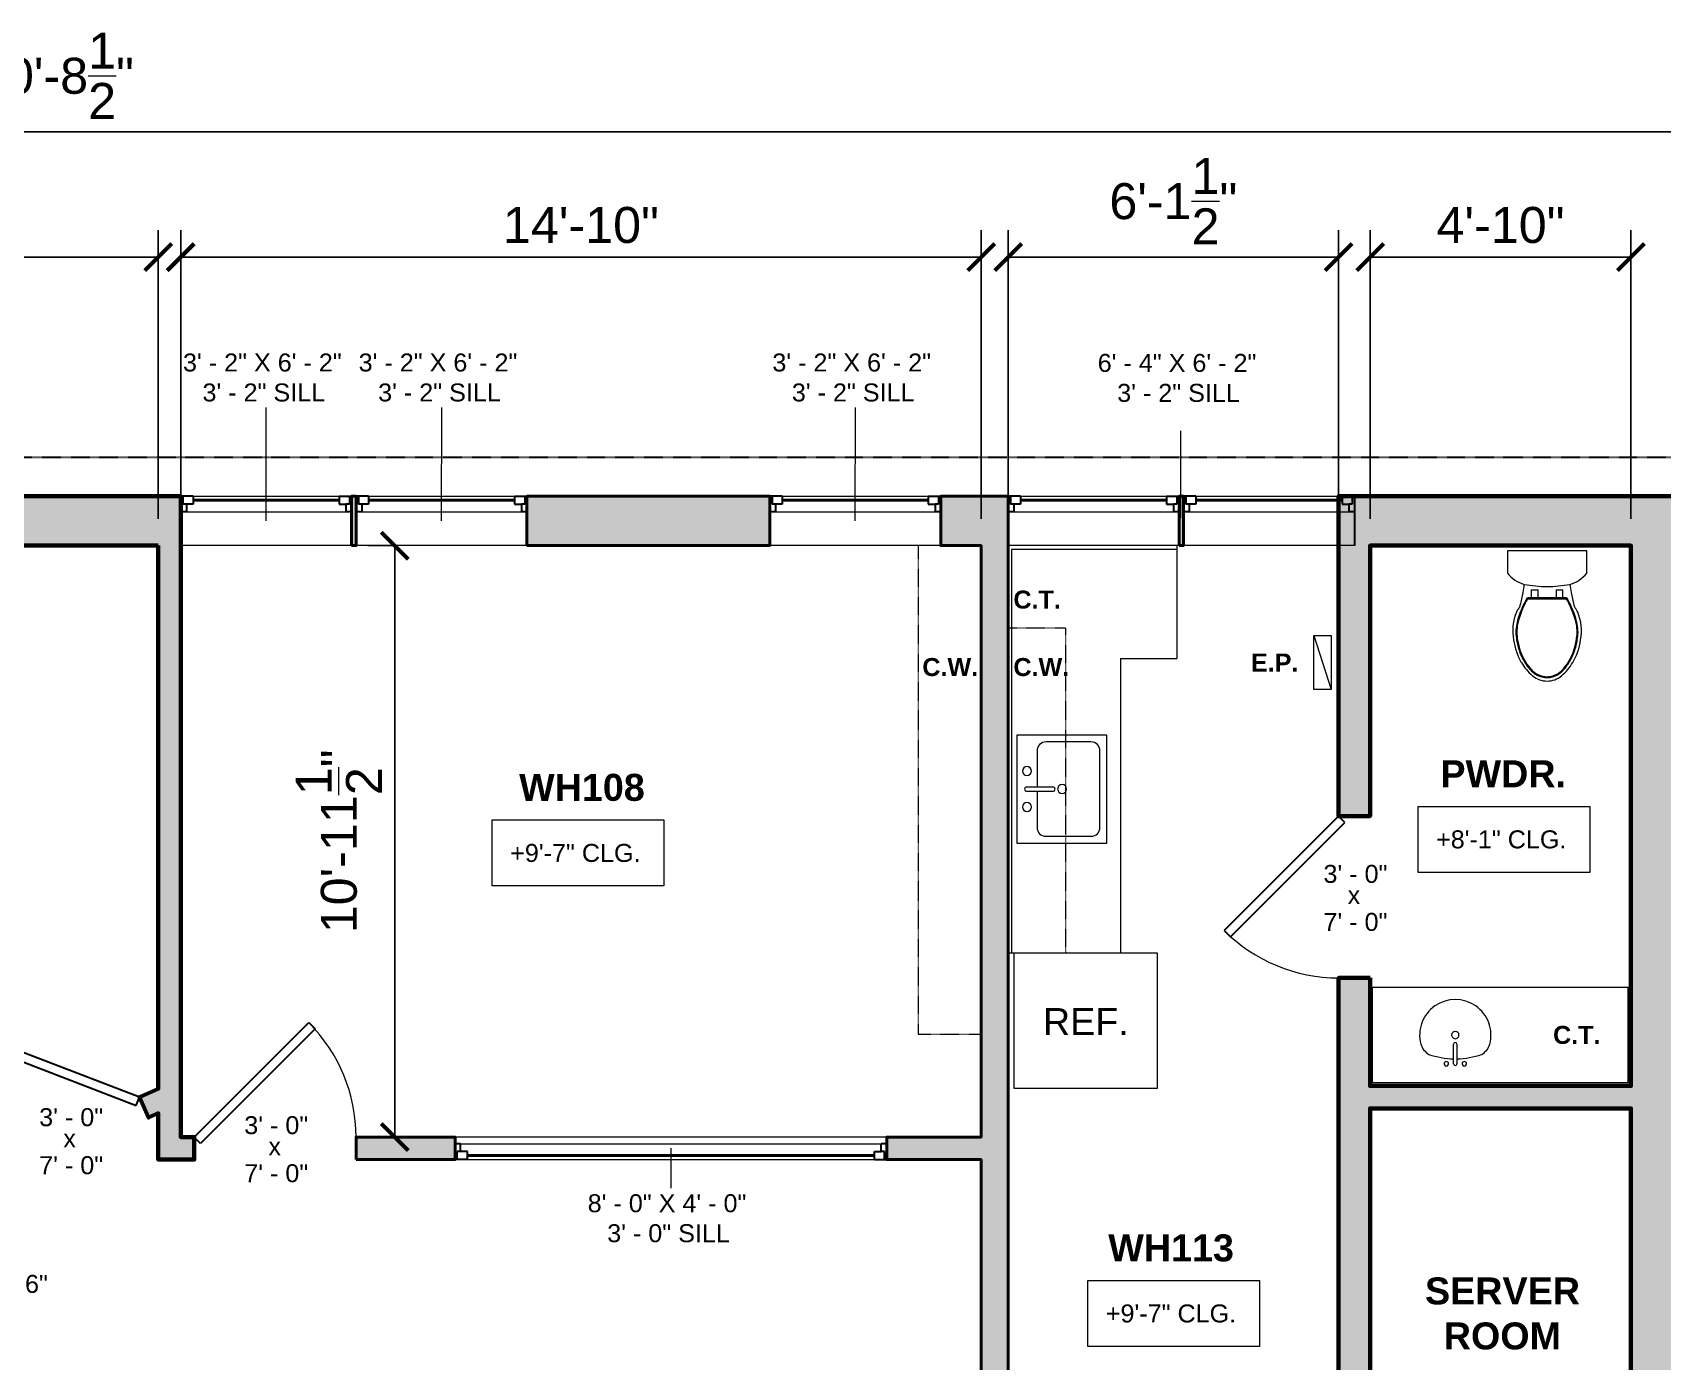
# Model space of a CAD drawing. Header units: inches. Extents: x -2078 to 106214, y -964 to 6385.
# Drawn here: x 76723.5 to 77085.9, y 4047.8 to 4343.2 of the extents above; entities that cross this region are included whole.
import ezdxf

# ---------------------------------------------------------------- set-up
doc = ezdxf.new("R2010")
doc.units = ezdxf.units.IN
doc.header["$MEASUREMENT"] = 0
doc.linetypes.add('HIDDEN2', pattern=[0.1875, 0.125, -0.0625])
for name, color, linetype, lineweight in [('A-ANNO', 2, 'Continuous', 5), ('A-ANNO-DIMS', 1, 'Continuous', 9), ('A-CASE', 4, 'Continuous', 9), ('A-DETAIL-3', 40, 'Continuous', 15), ('A-DOOR', 1, 'Continuous', 18), ('A-EQPT', 150, 'Continuous', 9), ('A-FIXT', 150, 'Continuous', 9), ('A-GLAZ', 2, 'Continuous', 30), ('A-HIDDEN', 2, 'HIDDEN2', 18), ('A-WALL', 3, 'Continuous', 40), ('A-WINDOWS', 2, 'Continuous', 18)]:
    doc.layers.add(name, color=color, linetype=linetype, lineweight=lineweight)
doc.layers.add('A-HATCH', color=9, linetype='Continuous')
doc.styles.add('Arial', font='arial.ttf')
doc.styles.add('Arial_1', font='arial.ttf', dxfattribs={"height": 0.0625})
doc.styles.add('Arial_2', font='arial.ttf', dxfattribs={"height": 3})
doc.styles.add('Arial_B', font='arialbd.ttf', dxfattribs={"height": 4.5})
doc.styles.add('Arial_B_1', font='arialbd.ttf', dxfattribs={"height": 3})
doc.styles.add('Jay Cad', font='arial.ttf', dxfattribs={"height": 0.125})
doc.dimstyles.new('Jay Cad - DIMS', dxfattribs={"dimtxt": 0.125, "dimasz": 0.09375, "dimexe": 0.09375, "dimexo": 0.09375, "dimgap": 0.046875, "dimtad": 1, "dimdec": 1, "dimzin": 0, "dimdsep": 46, "dimlunit": 4, "dimtxsty": 'Jay Cad', "dimblk": 'ARCHTICK', "dimcen": 0.09, "dimclrd": 1, "dimclre": 1, "dimclrt": 256, "dimadec": 0, "dimazin": 0, "dimtfac": 1, "dimtdec": 1, "dimtofl": 0, "dimtmove": 1, "dimatfit": 3, "dimfxl": 1, "dimtolj": 1, "dimtzin": 0, "dimarcsym": 0})

# ---------------------------------------------------------------- blocks, each defined once
blk = doc.blocks.new('JC_DOOR_SINGLE PANEL - SINGLE DOOR-1450546-Weiler Hall - Main Floor Plan Existing')
at = {"layer": 'A-DOOR', "lineweight": 30}
for p, q in [((-7.46, 28.96), (-8.87, 27.54)), ((-8.87, 27.54), (16.59, 2.09)), ((18, 3.5), (-7.46, 28.96)), ((16.59, 2.09), (18, 3.5))]:
    blk.add_line(p, q, dxfattribs=at)
at = {"layer": 'A-DOOR', "lineweight": 9}
blk.add_arc((18, 3.5), 36, 135, 180, dxfattribs=at)
blk = doc.blocks.new('BEST_Toilet-Floor_Mount-KOHLER-Cimarron-K-5310 - Not A Type-See Type Catalog-832360-Weiler Hall - Main Floor Plan Existing')
at = {"layer": 'A-FIXT'}
for p, q in [((8.81, -1), (-8.81, -1)), ((-8.81, -1), (-8.81, -5.97)), ((8.81, -5.97), (8.81, -1)), ((-3.52, -9.7), (-1.99, -9.7)), ((-3.52, -9.7), (-3.52, -11.48)), ((-1.99, -11.48), (-1.99, -9.7)), ((1.99, -9.7), (3.52, -9.7)), ((1.99, -9.7), (1.99, -11.48)), ((3.52, -11.48), (3.52, -9.7)), ((4.25, -11.48), (-4.3, -11.48)), ((4.25, -11.78), (-4.3, -11.78))]:
    blk.add_line(p, q, dxfattribs=at)
for centre, radius, start, end in [((-3.19, -1.64), 7.1, 217.5906, 254.5518), ((3.19, -1.64), 7.1, 285.4482, 322.4094), ((-51.02, -1.6), 46.51, 345.6648, 349.205), ((-23.44, -6.86), 18.43, 349.205, 354.9347), ((0.79, 24.01), 33.02, 259.7563, 268.6223), ((-0.79, 24.01), 33.02, 271.3777, 280.2437), ((23.44, -6.86), 18.43, 185.0653, 190.795), ((51.02, -1.6), 46.51, 190.795, 194.3352), ((-3.34, -16.09), 3.75, 141.6816, 157.4214), ((-7.65, -12.68), 1.75, 321.6816, 345.6648), ((-4.3, -11.77), 0.299, 90, 175.6962), ((4.25, -11.77), 0.299, 4.3025, 90), ((7.65, -12.68), 1.75, 194.3352, 218.3184), ((3.34, -16.09), 3.75, 22.5786, 38.3184), ((3.26, -18.83), 10.9, 157.4214, 190.5786), ((-3.26, -18.83), 10.9, 349.4214, 22.5786), ((6.84, -18.72), 14.45, 188.417, 209.583), ((-6.84, -18.72), 14.45, 330.417, 351.583), ((3.58, -20.57), 10.69, 209.583, 230.417), ((0.06, -24.83), 5.17, 230.417, 269.359), ((-0.06, -24.83), 5.17, 270.641, 309.583), ((-3.58, -20.57), 10.69, 309.583, 330.417)]:
    blk.add_arc(centre, radius, start, end, dxfattribs=at)
for centre, major_axis, ratio, start_param, end_param in [((14.76, -22.69), (-6.72, 21.01), 0.99726, 0.748253, 0.914402), ((-4.29, -11.92), (-0.144, 0), 0.998055, 4.719691, 5.772222), ((4.25, -11.92), (0.144, 0), 0.99807, 0.508647, 1.561187), ((-14.8, -22.7), (5.52, 21.36), 0.996876, 5.312572, 5.478562), ((2.53, -19.12), (-5.56, 7.41), 0.998758, 0.685563, 1.075947), ((10.53, -21.15), (-5.73, 16.58), 0.997479, 0.891055, 0.994325), ((-10.58, -21.15), (5.42, 16.69), 0.997344, 5.270344, 5.373801), ((-2.58, -19.12), (5.48, 7.47), 0.998725, 5.196526, 5.58692), ((10.16, -17.99), (-7.42, 15.32), 0.996871, 1.268614, 1.423842), ((-10.22, -17.99), (7.53, 15.27), 0.997058, 4.86643, 5.021783), ((5.05, -19.56), (-6.32, 9.77), 0.999003, 1.302763, 1.707421), ((-5.1, -19.56), (6.48, 9.66), 0.999368, 4.593631, 4.996279), ((5.41, -19.26), (-8.84, 8.28), 0.998783, 1.463765, 1.511024), ((-5.46, -19.26), (8.86, 8.26), 0.998854, 4.77451, 4.823535)]:
    blk.add_ellipse(centre, major_axis=major_axis, ratio=ratio, start_param=start_param, end_param=end_param, dxfattribs=at)
for points in [[(-4.59, -11.75), (-4.9, -12.29), (-5.45, -13.39), (-5.92, -14.53), (-6.13, -15.11)], [(6.08, -15.1), (5.87, -14.53), (5.4, -13.39), (4.85, -12.29), (4.54, -11.75)], [(-6.66, -16.86), (-6.81, -17.46), (-6.98, -18.68), (-6.92, -19.92), (-6.82, -20.53)], [(-6.13, -15.11), (-6.23, -15.4), (-6.42, -15.97), (-6.59, -16.56), (-6.66, -16.86)], [(6.61, -16.86), (6.54, -16.56), (6.37, -15.97), (6.18, -15.39), (6.08, -15.1)], [(6.78, -20.53), (6.87, -19.92), (6.93, -18.68), (6.76, -17.46), (6.61, -16.86)], [(-6.82, -20.53), (-6.76, -20.97), (-6.59, -21.84), (-6.36, -22.7), (-6.22, -23.13)], [(6.17, -23.13), (6.31, -22.7), (6.54, -21.84), (6.71, -20.97), (6.78, -20.53)], [(-6.22, -23.13), (-5.98, -23.89), (-5.35, -25.36), (-4.43, -26.68), (-3.91, -27.28)], [(3.87, -27.26), (4.39, -26.66), (5.3, -25.35), (5.93, -23.89), (6.17, -23.13)], [(-3.91, -27.28), (-3.84, -27.35), (-3.72, -27.5), (-3.59, -27.64), (-3.52, -27.71)]]:
    blk.add_open_spline(points, degree=3, dxfattribs=at)
for points, knots in [([(-3.51, -27.71), (-3.33, -27.9), (-2.95, -28.25), (-2.07, -28.82), (-0.94, -29.2), (0.37, -29.25), (1.33, -29.05), (2.06, -28.75), (2.57, -28.47), (3.05, -28.12), (3.33, -27.86), (3.47, -27.71)], [0, 0, 0, 0, 0.1, 0.2, 0.4, 0.55, 0.7, 0.775, 0.85, 0.925, 1, 1, 1, 1]), ([(-3.37, -27.58), (-3.2, -27.76), (-2.83, -28.09), (-2.19, -28.5), (-1.5, -28.79), (-0.53, -29.04), (0.73, -29.04), (1.93, -28.63), (2.78, -28.09), (3.15, -27.76), (3.32, -27.58)], [0, 0, 0, 0, 0.1, 0.2, 0.3, 0.4, 0.6, 0.8, 0.9, 1, 1, 1, 1]), ([(3.47, -27.71), (3.53, -27.64), (3.67, -27.49), (3.8, -27.34), (3.87, -27.26)], [-1.50814179, -1.50814179, -1.50814179, -1.50814179, -1.48416303, -1.45965057, -1.45965057, -1.45965057, -1.45965057])]:
    blk.add_open_spline(points, degree=3, knots=knots, dxfattribs=at)
blk = doc.blocks.new('Sink Vanity-Round - 19_ x 19_-1451492-Weiler Hall - Main Floor Plan Existing')
at = {"layer": 'A-FIXT'}
for p, q in [((3.43, 9.73), (3.43, 5.36)), ((4.18, 9.73), (4.18, 5.36))]:
    blk.add_line(p, q, dxfattribs=at)
for centre, radius, start, end in [((0.05, 4.11), 4.12, 120.7927, 162.1904), ((3.81, -9.17), 17.81, 91.2067, 109.2086), ((1.81, 9.73), 0.5, 360, 180), ((1.81, 9.73), 0.5, 180, 360), ((3.81, 9.73), 0.375, 360, 180), ((3.81, -9.17), 17.81, 70.7914, 88.7933), ((5.81, 9.73), 0.5, 360, 180), ((5.81, 9.73), 0.5, 180, 360), ((7.56, 4.11), 4.12, 17.8096, 59.2073), ((3.81, 3.35), 7.93, 165.3071, 14.6929), ((3.81, 3.35), 0.813, 360, 180), ((3.81, 5.36), 0.375, 180, 360), ((3.81, 3.35), 0.813, 180, 360)]:
    blk.add_arc(centre, radius, start, end, dxfattribs=at)
blk = doc.blocks.new('JC_FIXED WINDOW - MUNTIN - FIXED WINDOW-1451937-Weiler Hall - Main Floor Plan Existing')
at = {"layer": 'A-GLAZ'}
for p, q in [((-19, -5.5), (-19, 5.5)), ((19, -5.5), (19, 5.5)), ((-19, -2), (-17.75, -2)), ((-17.75, -3.75), (-17.75, -2)), ((17.75, -2), (19, -2)), ((17.75, -3.75), (17.75, -2)), ((-16.25, -5.5), (-19, -5.5)), ((-18.5, -5.5), (-18.5, -3.75)), ((-18.5, -3.75), (-17.75, -3.75)), ((-16.25, -3.75), (-17.75, -3.75)), ((-16.25, -5.5), (-16.25, -3.75)), ((16.25, -3.75), (18.5, -3.75)), ((16.25, -5.5), (16.25, -3.75)), ((16.25, -5.5), (19, -5.5)), ((18.5, -5.5), (18.5, -3.75))]:
    blk.add_line(p, q, dxfattribs=at)
at = {"layer": 'A-GLAZ', "lineweight": 9}
for p, q in [((17.75, -2), (-17.75, -2)), ((16.25, -5.5), (-16.25, -5.5))]:
    blk.add_line(p, q, dxfattribs=at)
at = {"layer": 'A-GLAZ', "lineweight": 40}
blk.add_line((-16.25, -4.625), (16.25, -4.625), dxfattribs=at)
at = {"layer": 'A-WINDOWS'}
for p, q in [((-19, 5.5), (19, 5.5)), ((19, -5.5), (-19, -5.5))]:
    blk.add_line(p, q, dxfattribs=at)
blk = doc.blocks.new('JC_KITCHEN SINK - SINK-1453488-Weiler Hall - Main Floor Plan Existing')
at = {"layer": 'A-FIXT'}
for p, q in [((12.62, 10.09), (-11.38, 10.09)), ((-11.38, 10.09), (-11.38, -9.91)), ((0.12, 7.84), (0.12, 2.09)), ((1.12, 7.84), (1.12, 2.09)), ((12.62, -9.91), (12.62, 10.09)), ((0.12, 5.59), (-7.88, 5.59)), ((9.12, 5.59), (1.12, 5.59)), ((-9.88, 3.59), (-9.88, -6.41)), ((11.12, -6.41), (11.12, 3.59)), ((-11.38, -9.91), (12.62, -9.91)), ((-7.88, -8.41), (9.12, -8.41))]:
    blk.add_line(p, q, dxfattribs=at)
for centre, radius, start, end in [((-3.38, 7.84), 1, 360, 180), ((-3.38, 7.84), 1, 180, 0), ((0.62, 7.84), 0.5, 360, 180), ((4.62, 7.84), 1, 360, 180), ((4.62, 7.84), 1, 180, 360), ((-7.88, 3.59), 2, 90, 180), ((9.12, 3.59), 2, 360, 90), ((0.62, 0), 1, 360, 180), ((0.62, 0), 1, 180, 0), ((0.62, 2.09), 0.5, 180, 0), ((-7.88, -6.41), 2, 180, 270), ((9.12, -6.41), 2, 270, 0)]:
    blk.add_arc(centre, radius, start, end, dxfattribs=at)
blk = doc.blocks.new('JC_DOOR_SINGLE PANEL - SINGLE DOOR-1454725-Weiler Hall - Main Floor Plan Existing')
at = {"layer": 'A-DOOR', "lineweight": 30}
for p, q in [((-8.87, -26.54), (16.59, -1.09)), ((18, -2.5), (-7.46, -27.96)), ((16.59, -1.09), (18, -2.5)), ((-7.46, -27.96), (-8.87, -26.54))]:
    blk.add_line(p, q, dxfattribs=at)
at = {"layer": 'A-DOOR', "lineweight": 9}
blk.add_arc((18, -2.5), 36, 180, 225, dxfattribs=at)
blk = doc.blocks.new('JC_FIXED WINDOW - MUNTIN - FIXED WINDOW-1454824-Weiler Hall - Main Floor Plan Existing')
at = {"layer": 'A-GLAZ'}
for p, q in [((-48, 2.5), (-48, -2.5)), ((-45.25, 2.5), (-48, 2.5)), ((-47.5, 2.5), (-47.5, 0.75)), ((-47.5, 0.75), (-46.75, 0.75)), ((-45.25, 0.75), (-46.75, 0.75)), ((-46.75, 0.75), (-46.75, -1)), ((-45.25, 2.5), (-45.25, 0.75)), ((45.25, 2.5), (48, 2.5)), ((45.25, 2.5), (45.25, 0.75)), ((45.25, 0.75), (47.5, 0.75)), ((46.75, 0.75), (46.75, -1)), ((47.5, 2.5), (47.5, 0.75)), ((48, 2.5), (48, -2.5)), ((-48, -1), (-46.75, -1)), ((46.75, -1), (48, -1))]:
    blk.add_line(p, q, dxfattribs=at)
at = {"layer": 'A-GLAZ', "lineweight": 9}
for p, q in [((45.25, 2.5), (-45.25, 2.5)), ((46.75, -1), (-46.75, -1))]:
    blk.add_line(p, q, dxfattribs=at)
at = {"layer": 'A-GLAZ', "lineweight": 40}
blk.add_line((-45.25, 1.625), (45.25, 1.625), dxfattribs=at)
at = {"layer": 'A-WINDOWS'}
for p, q in [((48, 2.5), (-48, 2.5)), ((-48, -2.5), (48, -2.5))]:
    blk.add_line(p, q, dxfattribs=at)
blk = doc.blocks.new('JC_DOOR_SINGLE PANEL - SINGLE DOOR-1456345-Weiler Hall - Main Floor Plan Existing')
at = {"layer": 'A-DOOR', "lineweight": 30}
for p, q in [((-7.46, 27.96), (-8.87, 26.54)), ((-8.87, 26.54), (16.59, 1.09)), ((18, 2.5), (-7.46, 27.96)), ((16.59, 1.09), (18, 2.5))]:
    blk.add_line(p, q, dxfattribs=at)
at = {"layer": 'A-DOOR', "lineweight": 9}
blk.add_arc((18, 2.5), 36, 135, 180, dxfattribs=at)
blk = doc.blocks.new('JC_REF - REF-1487122-Weiler Hall - Main Floor Plan Existing')
at = {"layer": 'A-EQPT'}
for p, q in [((16, 14.42), (-16, 14.42)), ((-16, 14.42), (-16, -15.58)), ((16, -15.58), (16, 14.42)), ((-16, -15.58), (16, -15.58))]:
    blk.add_line(p, q, dxfattribs=at)
blk = doc.blocks.new('JC- existing door Tag_quad - JC- existing door Tag_quad-839775-Weiler Hall - Main Floor Plan Existing')
at = {"layer": 'A-ANNO', "insert": (-0.0234, 0.0378), "char_height": 0.0625, "width": 0.0505, "attachment_point": 1, "style": 'Arial_1', "bg_fill": 3, "box_fill_scale": 1.25, "bg_fill_color": 256, "bg_fill_true_color": 13158600, "bg_fill_transparency": 0}
blk.add_mtext('x', dxfattribs=at)
blk = doc.blocks.new('_ArchTick')
at = {"color": 0, "linetype": 'ByBlock', "const_width": 0.15}
blk.add_lwpolyline([(-0.5, -0.5), (0.5, 0.5)], dxfattribs=at)
blk = doc.blocks.new('*D2801')
at = {"layer": 'A-ANNO-DIMS', "color": 1, "lineweight": -2, "transparency": 16777216}
for p, q in [((77020.93, 4235.15), (77020.93, 4299.32)), ((77078.93, 4235.15), (77078.93, 4299.32)), ((77020.93, 4293.32), (77078.93, 4293.32))]:
    blk.add_line(p, q, dxfattribs=at)
at = {"layer": 'Defpoints', "color": 0, "transparency": 16777216}
for p in [(77078.93, 4293.32), (77020.93, 4229.15), (77078.93, 4229.15)]:
    blk.add_point(p, dxfattribs=at)
at = {"layer": 'A-ANNO-DIMS', "color": 1, "lineweight": -2, "transparency": 16777216, "xscale": 6, "yscale": 6, "zscale": 6, "rotation": 180}
blk.add_blockref('_ArchTick', (77020.93, 4293.32), dxfattribs=at)
at = {"layer": 'A-ANNO-DIMS', "color": 1, "lineweight": -2, "transparency": 16777216, "xscale": 6, "yscale": 6, "zscale": 6}
blk.add_blockref('_ArchTick', (77078.93, 4293.32), dxfattribs=at)
at = {"layer": 'A-ANNO-DIMS', "color": 2, "transparency": 16777216, "insert": (77049.93, 4300.41), "char_height": 8, "width": 0.6498, "attachment_point": 5, "style": 'Jay Cad'}
blk.add_mtext('\\A1;4\'-10"', dxfattribs=at)
blk = doc.blocks.new('*D2802')
at = {"layer": 'A-ANNO-DIMS', "color": 1, "lineweight": -2, "transparency": 16777216}
for p, q in [((76940.43, 4235.15), (76940.43, 4299.32)), ((77013.93, 4235.15), (77013.93, 4299.32)), ((76940.43, 4293.32), (77013.93, 4293.32))]:
    blk.add_line(p, q, dxfattribs=at)
at = {"layer": 'Defpoints', "color": 0, "transparency": 16777216}
for p in [(77013.93, 4293.32), (76940.43, 4229.15), (77013.93, 4229.15)]:
    blk.add_point(p, dxfattribs=at)
at = {"layer": 'A-ANNO-DIMS', "color": 1, "lineweight": -2, "transparency": 16777216, "xscale": 6, "yscale": 6, "zscale": 6, "rotation": 180}
blk.add_blockref('_ArchTick', (76940.43, 4293.32), dxfattribs=at)
at = {"layer": 'A-ANNO-DIMS', "color": 1, "lineweight": -2, "transparency": 16777216, "xscale": 6, "yscale": 6, "zscale": 6}
blk.add_blockref('_ArchTick', (77013.93, 4293.32), dxfattribs=at)
at = {"layer": 'A-ANNO-DIMS', "color": 2, "transparency": 16777216, "insert": (76977.18, 4305.76), "char_height": 8, "width": 0.8829, "attachment_point": 5, "style": 'Jay Cad'}
blk.add_mtext('\\A1;6\'-1{\\H1x;\\S1/2;}"', dxfattribs=at)
blk = doc.blocks.new('*D2803')
at = {"layer": 'A-ANNO-DIMS', "color": 1, "lineweight": -2, "transparency": 16777216}
for p, q in [((76756.43, 4235.15), (76756.43, 4299.32)), ((76934.43, 4235.15), (76934.43, 4299.32)), ((76756.43, 4293.32), (76934.43, 4293.32))]:
    blk.add_line(p, q, dxfattribs=at)
at = {"layer": 'Defpoints', "color": 0, "transparency": 16777216}
for p in [(76934.43, 4293.32), (76756.43, 4229.15), (76934.43, 4229.15)]:
    blk.add_point(p, dxfattribs=at)
at = {"layer": 'A-ANNO-DIMS', "color": 1, "lineweight": -2, "transparency": 16777216, "xscale": 6, "yscale": 6, "zscale": 6, "rotation": 180}
blk.add_blockref('_ArchTick', (76756.43, 4293.32), dxfattribs=at)
at = {"layer": 'A-ANNO-DIMS', "color": 1, "lineweight": -2, "transparency": 16777216, "xscale": 6, "yscale": 6, "zscale": 6}
blk.add_blockref('_ArchTick', (76934.43, 4293.32), dxfattribs=at)
at = {"layer": 'A-ANNO-DIMS', "color": 2, "transparency": 16777216, "insert": (76845.43, 4300.41), "char_height": 8, "width": 0.7652, "attachment_point": 5, "style": 'Jay Cad'}
blk.add_mtext('\\A1;14\'-10"', dxfattribs=at)
blk = doc.blocks.new('*D2832')
at = {"layer": 'A-ANNO-DIMS', "color": 1, "lineweight": -2, "transparency": 16777216}
for p, q in [((76364.43, 4246.15), (76364.43, 4327.2)), ((77092.93, 4246.15), (77092.93, 4327.2)), ((76364.43, 4321.2), (77092.93, 4321.2))]:
    blk.add_line(p, q, dxfattribs=at)
at = {"layer": 'Defpoints', "color": 0, "transparency": 16777216}
for p in [(77092.93, 4321.2), (76364.43, 4240.15), (77092.93, 4240.15)]:
    blk.add_point(p, dxfattribs=at)
at = {"layer": 'A-ANNO-DIMS', "color": 1, "lineweight": -2, "transparency": 16777216, "xscale": 6, "yscale": 6, "zscale": 6, "rotation": 180}
blk.add_blockref('_ArchTick', (76364.43, 4321.2), dxfattribs=at)
at = {"layer": 'A-ANNO-DIMS', "color": 1, "lineweight": -2, "transparency": 16777216, "xscale": 6, "yscale": 6, "zscale": 6}
blk.add_blockref('_ArchTick', (77092.93, 4321.2), dxfattribs=at)
at = {"layer": 'A-ANNO-DIMS', "color": 2, "transparency": 16777216, "insert": (76728.68, 4333.64), "char_height": 8, "width": 0.9983, "attachment_point": 5, "style": 'Jay Cad'}
blk.add_mtext('\\A1;60\'-8{\\H1x;\\S1/2;}"', dxfattribs=at)
blk = doc.blocks.new('*D2835')
at = {"layer": 'A-ANNO-DIMS', "color": 1, "lineweight": -2, "transparency": 16777216}
for p, q in [((76539.93, 4235.15), (76539.93, 4299.32)), ((76751.43, 4235.15), (76751.43, 4299.32)), ((76539.93, 4293.32), (76751.43, 4293.32))]:
    blk.add_line(p, q, dxfattribs=at)
at = {"layer": 'Defpoints', "color": 0, "transparency": 16777216}
for p in [(76751.43, 4293.32), (76539.93, 4229.15), (76751.43, 4229.15)]:
    blk.add_point(p, dxfattribs=at)
at = {"layer": 'A-ANNO-DIMS', "color": 1, "lineweight": -2, "transparency": 16777216, "xscale": 6, "yscale": 6, "zscale": 6, "rotation": 180}
blk.add_blockref('_ArchTick', (76539.93, 4293.32), dxfattribs=at)
at = {"layer": 'A-ANNO-DIMS', "color": 1, "lineweight": -2, "transparency": 16777216, "xscale": 6, "yscale": 6, "zscale": 6}
blk.add_blockref('_ArchTick', (76751.43, 4293.32), dxfattribs=at)
at = {"layer": 'A-ANNO-DIMS', "color": 2, "transparency": 16777216, "insert": (76645.68, 4305.69), "char_height": 8, "width": 0.9983, "attachment_point": 5, "style": 'Jay Cad'}
blk.add_mtext('\\A1;17\'-7{\\H1x;\\S1/2;}"', dxfattribs=at)
blk = doc.blocks.new('*D2808')
at = {"layer": 'A-ANNO-DIMS', "color": 1, "lineweight": -2, "transparency": 16777216}
for p, q in [((76803.68, 4229.15), (76798.03, 4229.15)), ((76804.03, 4229.15), (76804.03, 4097.65)), ((76803.68, 4097.65), (76798.03, 4097.65))]:
    blk.add_line(p, q, dxfattribs=at)
at = {"layer": 'Defpoints', "color": 0, "transparency": 16777216}
for p in [(76809.68, 4229.15), (76804.03, 4097.65), (76809.68, 4097.65)]:
    blk.add_point(p, dxfattribs=at)
at = {"layer": 'A-ANNO-DIMS', "color": 1, "lineweight": -2, "transparency": 16777216, "xscale": 6, "yscale": 6, "zscale": 6}
for p, rotation in [((76804.03, 4229.15), 90), ((76804.03, 4097.65), 270)]:
    blk.add_blockref('_ArchTick', p, dxfattribs=dict(at, rotation=rotation))
at = {"layer": 'A-ANNO-DIMS', "color": 2, "transparency": 16777216, "insert": (76791.59, 4163.4), "char_height": 8, "width": 1.1137, "attachment_point": 5, "rotation": 90, "style": 'Jay Cad'}
blk.add_mtext('\\A1;10\'-11{\\H1x;\\S1/2;}"', dxfattribs=at)

msp = doc.modelspace()

# ---------------------------------------------------------------- linework, layer by layer
at = {"layer": 'A-ANNO'}
for p, q in [((76775.43, 4234.652), (76775.43, 4259.887)), ((76814.43, 4234.652), (76814.494, 4259.887)), ((76906.43, 4234.652), (76906.494, 4259.887)), ((76978.845, 4235.294), (76978.845, 4254.678)), ((76865.43, 4095.152), (76865.43, 4086.264))]:
    msp.add_line(p, q, dxfattribs=at)
at = {"layer": 'A-CASE', "linetype": 'HIDDEN2'}
for p, q in [((76920.43, 4229.034), (76920.43, 4120.534)), ((76953.18, 4210.784), (76940.43, 4210.784)), ((76953.18, 4210.784), (76953.18, 4138.534)), ((76920.43, 4120.534), (76934.43, 4120.534))]:
    msp.add_line(p, q, dxfattribs=at)
at = {"layer": 'A-CASE'}
for p, q in [((76941.18, 4228.284), (76941.18, 4138.534)), ((76977.93, 4228.284), (76941.18, 4228.284)), ((76977.93, 4229.034), (76977.93, 4204.034)), ((76965.43, 4204.034), (76965.43, 4138.534)), ((76965.43, 4204.034), (76977.93, 4204.034)), ((76965.43, 4138.534), (76940.43, 4138.534)), ((77020.627, 4130.998), (77079.034, 4130.998)), ((77021.377, 4130.998), (77021.377, 4109.748)), ((77078.284, 4109.748), (77078.284, 4130.998)), ((77021.377, 4109.748), (77078.284, 4109.748))]:
    msp.add_line(p, q, dxfattribs=at)
at = {"layer": 'A-DETAIL-3', "lineweight": 9}
for p, q in [((77008.43, 4209.152), (77012.285, 4209.152)), ((77008.43, 4197.152), (77008.43, 4209.152)), ((77008.43, 4209.152), (77012.285, 4197.152)), ((77012.285, 4209.152), (77012.285, 4197.152)), ((77012.285, 4197.152), (77008.43, 4197.152))]:
    msp.add_line(p, q, dxfattribs=at)
at = {"layer": 'A-HIDDEN', "lineweight": 30}
msp.add_line((77092.93, 4248.737), (76364.43, 4248.737), dxfattribs=at)
at = {"layer": 'A-WALL'}
for points in [[(76794.43, 4229.152), (76794.43, 4240.152), (76795.43, 4240.152), (76795.43, 4229.152)], [(76833.43, 4229.152), (76833.43, 4240.152), (76887.43, 4240.152), (76887.43, 4229.152)], [(76940.43, 4010.034), (76940.43, 4240.152), (76925.43, 4240.152), (76925.43, 4229.152), (76934.43, 4229.152), (76934.43, 4097.652), (76913.43, 4097.652), (76913.43, 4092.652), (76934.43, 4092.652), (76934.43, 4010.034)], [(76978.43, 4229.152), (76978.43, 4240.152), (76979.43, 4240.152), (76979.43, 4229.152)], [(76795.43, 4092.652), (76795.43, 4097.652), (76817.43, 4097.652), (76817.43, 4092.652)]]:
    msp.add_lwpolyline(points, close=True, dxfattribs=at)
at = {"layer": 'A-WALL', "lineweight": 60}
msp.add_lwpolyline([(77020.93, 4133.034), (77013.93, 4133.034), (77013.93, 4024.034), (77020.93, 4024.034), (77020.93, 4103.998), (77078.93, 4103.998), (77078.93, 3962.152), (77047.43, 3962.152), (77047.43, 3986.034), (77020.93, 3986.034), (77020.93, 3988.034), (77013.93, 3988.034), (77013.93, 3981.034), (77042.43, 3981.034), (77042.43, 3962.152), (77041.43, 3962.152), (77041.43, 3950.152), (77102.93, 3950.152)], dxfattribs=at)

# ---------------------------------------------------------------- block references
at = {"layer": 'A-EQPT'}
msp.add_blockref('JC_REF - REF-1487122-Weiler Hall - Main Floor Plan Existing', (76957.68, 4124.119), dxfattribs=at)
at = {"layer": 'A-FIXT'}
msp.add_blockref('BEST_Toilet-Floor_Mount-KOHLER-Cimarron-K-5310 - Not A Type-See Type Catalog-832360-Weiler Hall - Main Floor Plan Existing', (77060.284, 4229.034), dxfattribs=at)
for name, p, rotation in [('JC_KITCHEN SINK - SINK-1453488-Weiler Hall - Main Floor Plan Existing', (76952.445, 4174.402), 89.9999999999999), ('Sink Vanity-Round - 19_ x 19_-1451492-Weiler Hall - Main Floor Plan Existing', (77043.687, 4123.67), 180)]:
    msp.add_blockref(name, p, dxfattribs=dict(at, rotation=rotation))
at = {"layer": 'A-WINDOWS', "rotation": 180}
for name, p in [('JC_FIXED WINDOW - MUNTIN - FIXED WINDOW-1451937-Weiler Hall - Main Floor Plan Existing', (76775.43, 4234.652)), ('JC_FIXED WINDOW - MUNTIN - FIXED WINDOW-1451937-Weiler Hall - Main Floor Plan Existing', (76814.43, 4234.652)), ('JC_FIXED WINDOW - MUNTIN - FIXED WINDOW-1451937-Weiler Hall - Main Floor Plan Existing', (76906.43, 4234.652)), ('JC_FIXED WINDOW - MUNTIN - FIXED WINDOW-1451937-Weiler Hall - Main Floor Plan Existing', (76959.43, 4234.652)), ('JC_FIXED WINDOW - MUNTIN - FIXED WINDOW-1451937-Weiler Hall - Main Floor Plan Existing', (76998.43, 4234.652)), ('JC_FIXED WINDOW - MUNTIN - FIXED WINDOW-1454824-Weiler Hall - Main Floor Plan Existing', (76865.43, 4095.152))]:
    msp.add_blockref(name, p, dxfattribs=at)

# ---------------------------------------------------------------- texts
at = {"layer": 'A-ANNO', "attachment_point": 1}
for s, insert, char_height, width, style in [('3\' - 2" X 6\' - 2"', (76756.936, 4271.883), 4, 44.642, 'Arial_2'), ('3\' - 2" X 6\' - 2"', (76795.999, 4271.883), 4, 44.642, 'Arial_2'), ('3\' - 2" X 6\' - 2"', (76887.999, 4271.883), 4, 44.642, 'Arial_2'), ('6\' - 4" X 6\' - 2"', (76960.351, 4271.794), 4, 44.642, 'Arial_2'), ('3\' - 2" SILL', (76761.269, 4265.216), 4, 34.138, 'Arial_2'), ('3\' - 2" SILL', (76800.333, 4265.216), 4, 34.138, 'Arial_2'), ('3\' - 2" SILL', (76892.333, 4265.216), 4, 34.138, 'Arial_2'), ('3\' - 2" SILL', (76964.684, 4265.127), 4, 34.138, 'Arial_2'), ('C.T.', (76941.604, 4219.161), 4, 13.332, 'Arial_B_1'), ('E.P.', (76994.432, 4205.161), 4, 13.332, 'Arial_B_1'), ('C.W.', (76921.354, 4204.161), 4, 15.756, 'Arial_B_1'), ('C.W.', (76941.604, 4204.161), 4, 15.756, 'Arial_B_1'), ('PWDR.', (77036.559, 4181.425), 6, 34.138, 'Arial_B'), ('WH108', (76831.68, 4178.408), 6, 46.056, 'Arial_B'), ('REF.', (76948.17, 4126.325), 6, 23.432, 'Arial'), ('C.T.', (77061.616, 4122.358), 4, 13.332, 'Arial_B_1'), ('8\' - 0" X 4\' - 0"', (76846.936, 4084.931), 4, 44.642, 'Arial_2'), ('3\' - 0" SILL', (76851.269, 4078.264), 4, 34.138, 'Arial_2'), ('WH113', (76962.698, 4076.005), 6, 71.508, 'Arial_B'), ('2\' - 9" X 4\' - 6"', (76691.601, 4066.993), 4, 44.642, 'Arial_2'), ('SERVER ', (77033.14, 4066.427), 6, 44.036, 'Arial_B'), ('ROOM', (77037.307, 4056.427), 6, 32.32, 'Arial_B')]:
    msp.add_mtext(s, dxfattribs=dict(at, insert=insert, char_height=char_height, width=width, style=style))
at = {"layer": 'A-ANNO', "char_height": 4, "attachment_point": 1, "style": 'Arial_2', "bg_fill": 3, "box_fill_scale": 1.25, "bg_fill_color": 256, "bg_fill_true_color": 13158600, "bg_fill_transparency": 0}
for s, insert, width in [('+8\'-1" CLG.', (77035.598, 4165.84), 36.36), ('+9\'-7" CLG.', (76829.701, 4162.823), 36.36), ('3\' - 0"', (77010.557, 4158.171), 17.978), ('7\' - 0"', (77010.557, 4147.49), 17.978), ('3\' - 0"', (76724.952, 4104.067), 17.978), ('3\' - 0"', (76770.557, 4102.289), 17.978), ('7\' - 0"', (76724.952, 4093.386), 17.978), ('7\' - 0"', (76770.557, 4091.608), 17.978), ('+9\'-7" CLG.', (76962.158, 4060.42), 36.36)]:
    msp.add_mtext(s, dxfattribs=dict(at, insert=insert, width=width))

# ---------------------------------------------------------------- dimensions: what is measured, and where the dimension line sits
at = {"layer": 'A-ANNO-DIMS'}
for base, p1, p2, picture, middle in [((77092.93, 4321.205), (76364.43, 4240.152), (77092.93, 4240.152), '*D2832', (76728.68, 4333.639)), ((76751.43, 4293.323), (76539.93, 4229.152), (76751.43, 4229.152), '*D2835', (76645.68, 4305.689)), ((77013.93, 4293.323), (76940.43, 4229.152), (77013.93, 4229.152), '*D2802', (76977.18, 4305.757)), ((76934.43, 4293.323), (76756.43, 4229.152), (76934.43, 4229.152), '*D2803', (76845.43, 4300.407)), ((77078.93, 4293.323), (77020.93, 4229.152), (77078.93, 4229.152), '*D2801', (77049.93, 4300.407))]:
    dim = msp.add_linear_dim(base=base, p1=p1, p2=p2, dimstyle='Jay Cad - DIMS', override={"dimclrt": 2}, dxfattribs=at)
    dim.commit()
    dim.dimension.update_dxf_attribs({"geometry": picture, "text_midpoint": middle})

# ---------------------------------------------------------------- next in the draw order: hatches: boundary and pattern name
at = {"layer": 'A-HATCH'}
h = msp.add_hatch(color=256, dxfattribs=at)
h.dxf.hatch_style = 1
h.paths.add_polyline_path([(76714.365, 4091.893), (76711.412, 4090.578), (76711.068, 4090.486), (76712.362, 4085.657), (76713.087, 4085.851), (76716.398, 4087.325)])
h.paths.add_polyline_path([(76565.93, 4232.152), (76527.93, 4232.152), (76527.93, 4229.152), (76565.93, 4229.152)], flags=17)
h.paths.add_polyline_path([(75880.43, 4105.652), (75874.43, 4105.652), (75874.43, 4057.652), (75659.861, 4057.652), (75659.861, 4083.652), (75649.43, 4083.652), (75649.43, 4225.652), (76364.43, 4225.652), (76364.43, 3958.152), (76230.43, 3958.152), (76230.43, 3950.152), (76648.43, 3950.152), (76648.43, 3962.152), (76374.43, 3962.152), (76374.43, 4092.652), (76386.93, 4092.652), (76386.93, 4098.652), (76374.43, 4098.652), (76374.43, 4229.152), (76432.93, 4229.152), (76432.93, 4240.152), (76364.43, 4240.152), (76364.43, 4233.652), (75644.43, 4233.652), (75644.43, 4078.652), (75654.861, 4078.652), (75654.861, 4020.652), (75644.43, 4020.652), (75644.43, 3950.152), (75674.861, 3950.152), (75674.861, 3958.152), (75670.43, 3958.152), (75670.43, 4033.652), (75874.43, 4033.652), (75874.43, 3958.152), (75869.861, 3958.152), (75869.861, 3950.152), (76182.43, 3950.152), (76182.43, 3958.152), (75880.43, 3958.152)])
h.paths.add_polyline_path([(76486.93, 4240.152), (76470.93, 4240.152), (76470.93, 4229.152), (76486.93, 4229.152)], flags=17)
h.paths.add_polyline_path([(76527.93, 4240.152), (76524.93, 4240.152), (76524.93, 4229.152), (76527.93, 4229.152)], flags=17)
h.paths.add_polyline_path([(76539.93, 4229.152), (76533.93, 4229.152), (76533.93, 4098.652), (76531.93, 4098.652), (76531.93, 4092.652), (76539.93, 4092.652), (76539.93, 4102.79), (76569.942, 4087.633), (76573.101, 4086.869), (76574.276, 4091.729), (76571.68, 4092.357), (76539.93, 4108.392)], flags=17)
h.paths.add_polyline_path([(76617.969, 4240.152), (76565.93, 4240.152), (76565.93, 4229.152), (76617.969, 4229.152)], flags=17)
h.paths.add_polyline_path([(76495.93, 4098.652), (76482.93, 4098.652), (76482.93, 4092.652), (76495.93, 4092.652)], flags=17)
h.paths.add_polyline_path([(76969.43, 3962.152), (76940.43, 3962.152), (76940.43, 3974.034), (76934.43, 3974.034), (76934.43, 3962.152), (76684.43, 3962.152), (76684.43, 3950.152), (76969.43, 3950.152)])
h.paths.add_polyline_path([(76756.43, 4240.152), (76655.969, 4240.152), (76655.969, 4229.152), (76751.43, 4229.152), (76751.43, 4108.396), (76747.252, 4106.535), (76749.286, 4101.968), (76751.43, 4102.922), (76751.43, 4092.652), (76759.43, 4092.652), (76759.43, 4097.652), (76756.43, 4097.652)])
h.paths.add_polyline_path([(76887.43, 4240.152), (76833.43, 4240.152), (76833.43, 4229.152), (76887.43, 4229.152)])
h.paths.add_polyline_path([(76795.43, 4240.152), (76794.43, 4240.152), (76794.43, 4229.152), (76795.43, 4229.152)])
h.paths.add_polyline_path([(76940.43, 4240.152), (76925.43, 4240.152), (76925.43, 4229.152), (76934.43, 4229.152), (76934.43, 4097.652), (76913.43, 4097.652), (76913.43, 4092.652), (76934.43, 4092.652), (76934.43, 4010.034), (76940.43, 4010.034)])
h.paths.add_polyline_path([(76979.43, 4240.152), (76978.43, 4240.152), (76978.43, 4229.152), (76979.43, 4229.152)])
h.paths.add_polyline_path([(77092.93, 4240.152), (77013.93, 4240.152), (77013.93, 4169.034), (77020.93, 4169.034), (77020.93, 4229.152), (77078.93, 4229.152), (77078.93, 4108.998), (77020.93, 4108.998), (77020.93, 4133.034), (77013.93, 4133.034), (77013.93, 4024.034), (77020.93, 4024.034), (77020.93, 4103.998), (77078.93, 4103.998), (77078.93, 3962.152), (77047.43, 3962.152), (77047.43, 3986.034), (77020.93, 3986.034), (77020.93, 3988.034), (77013.93, 3988.034), (77013.93, 3981.034), (77042.43, 3981.034), (77042.43, 3962.152), (77041.43, 3962.152), (77041.43, 3950.152), (77102.93, 3950.152), (77102.93, 3962.152), (77092.93, 3962.152), (77092.93, 4200.152), (77129.93, 4200.152), (77129.93, 4211.152), (77092.93, 4211.152)])
h.paths.add_polyline_path([(76817.43, 4097.652), (76795.43, 4097.652), (76795.43, 4092.652), (76817.43, 4092.652)])
h.paths.add_polyline_path([(77356.93, 3962.152), (77138.93, 3962.152), (77138.93, 3950.152), (77356.93, 3950.152)])
h.paths.add_polyline_path([(77221.93, 4211.152), (77205.93, 4211.152), (77205.93, 4200.152), (77221.93, 4200.152)])
h.paths.add_polyline_path([(77313.93, 4211.152), (77297.93, 4211.152), (77297.93, 4200.152), (77313.93, 4200.152)])
h.paths.add_polyline_path([(77458.93, 4211.152), (77389.93, 4211.152), (77389.93, 4200.152), (77430.93, 4200.152), (77430.93, 3962.152), (77392.93, 3962.152), (77392.93, 3950.152), (77693.93, 3950.152), (77693.93, 3962.152), (77443.93, 3962.152), (77443.93, 4200.152), (77458.93, 4200.152)])
h.paths.add_polyline_path([(77497.93, 4211.152), (77496.93, 4211.152), (77496.93, 4200.152), (77497.93, 4200.152)], flags=17)
h.paths.add_polyline_path([(77551.93, 4211.152), (77535.93, 4211.152), (77535.93, 4200.152), (77551.93, 4200.152)], flags=17)
h.paths.add_polyline_path([(77644.93, 4211.152), (77628.93, 4211.152), (77628.93, 4200.152), (77644.93, 4200.152)], flags=17)
h.paths.add_polyline_path([(77590.93, 4211.152), (77589.93, 4211.152), (77589.93, 4200.152), (77590.93, 4200.152)], flags=17)
h.paths.add_polyline_path([(77683.93, 4211.152), (77682.93, 4211.152), (77682.93, 4200.152), (77683.93, 4200.152)], flags=17)
h.paths.add_polyline_path([(77829.93, 4211.152), (77721.93, 4211.152), (77721.93, 4200.152), (77793.93, 4200.152), (77793.93, 4186.652), (77692.93, 4186.652), (77692.93, 4082.485), (77696.93, 4082.485), (77696.93, 4182.652), (77793.93, 4182.652), (77793.93, 4046.652), (77733.654, 4046.652), (77733.654, 4042.652), (77793.93, 4042.652), (77793.93, 3962.152), (77753.93, 3962.152), (77753.93, 3950.152), (77817.93, 3950.152), (77817.93, 3962.152), (77806.93, 3962.152), (77806.93, 4055.152), (77821.43, 4055.152), (77821.43, 4060.152), (77806.93, 4060.152), (77806.93, 4200.152), (77829.93, 4200.152)])
h.paths.add_polyline_path([(77697.654, 4046.652), (77696.93, 4046.652), (77696.93, 4052.485), (77692.93, 4052.485), (77692.93, 4042.652), (77697.654, 4042.652)], flags=17)
h.paths.add_polyline_path([(77875.43, 4060.152), (77857.43, 4060.152), (77857.43, 4055.152), (77875.43, 4055.152)])
h.paths.add_polyline_path([(77920.43, 4105.632), (77923.43, 4105.632), (77923.43, 4110.632), (77920.43, 4110.632), (77920.43, 4200.152), (77922.555, 4200.152), (77922.555, 4211.152), (77906.93, 4211.152), (77906.93, 4200.152), (77915.43, 4200.152), (77915.43, 4060.152), (77911.43, 4060.152), (77911.43, 4055.152), (77920.43, 4055.152)])
h.paths.add_polyline_path([(77868.93, 4211.152), (77867.93, 4211.152), (77867.93, 4200.152), (77868.93, 4200.152)])
h.paths.add_polyline_path([(77961.555, 4211.152), (77960.555, 4211.152), (77960.555, 4200.152), (77961.555, 4200.152)])
h.paths.add_polyline_path([(78015.18, 4211.152), (77999.555, 4211.152), (77999.555, 4200.152), (78015.134, 4200.152)])
h.paths.add_polyline_path([(77997.43, 4200.152), (77992.43, 4200.152), (77992.43, 4110.632), (77983.43, 4110.632), (77983.43, 4105.632), (78000.43, 4105.632), (78000.43, 4110.632), (77997.43, 4110.632)])
h.paths.add_polyline_path([(78054.18, 4211.152), (78053.18, 4211.152), (78053.18, 4200.152), (78054.18, 4200.152)])
h.paths.add_polyline_path([(78069.43, 4200.152), (78065.43, 4200.152), (78065.43, 4110.632), (78060.43, 4110.632), (78060.43, 4105.632), (78072.43, 4105.632), (78072.43, 4110.632), (78069.43, 4110.632)])
h.paths.add_polyline_path([(78153.43, 4211.152), (78092.18, 4211.152), (78092.18, 4200.152), (78141.43, 4200.152), (78141.43, 4110.632), (78132.43, 4110.632), (78132.43, 4105.632), (78141.43, 4105.632), (78141.43, 3962.152), (78104.971, 3962.152), (78104.971, 3950.152), (78153.43, 3950.152)])
h.paths.add_polyline_path([(78070.971, 3962.152), (77851.93, 3962.152), (77851.93, 3950.152), (78070.971, 3950.152)])
h.paths.add_polyline_path([(76375.43, 3864.153), (76356.43, 3864.153), (76356.43, 3845.153), (76375.43, 3845.153)])
h.paths.add_polyline_path([(76493.93, 3864.153), (76474.93, 3864.153), (76474.93, 3845.153), (76493.93, 3845.153)])
h.paths.add_polyline_path([(76615.43, 3864.153), (76596.43, 3864.153), (76596.43, 3845.153), (76615.43, 3845.153)])
h.paths.add_polyline_path([(76735.93, 3864.153), (76716.93, 3864.153), (76716.93, 3845.153), (76735.93, 3845.153)])
h.paths.add_polyline_path([(76855.93, 3864.153), (76836.93, 3864.153), (76836.93, 3845.153), (76855.93, 3845.153)])
h.paths.add_polyline_path([(76972.93, 3864.153), (76953.93, 3864.153), (76953.93, 3845.153), (76972.93, 3845.153)])
h.paths.add_polyline_path([(77092.43, 3864.153), (77073.43, 3864.153), (77073.43, 3845.153), (77092.43, 3845.153)])
h.paths.add_polyline_path([(77209.43, 3864.153), (77190.43, 3864.153), (77190.43, 3845.153), (77209.43, 3845.153)])
h.paths.add_polyline_path([(77440.93, 3864.153), (77421.93, 3864.153), (77421.93, 3845.153), (77440.93, 3845.153)])
h.paths.add_polyline_path([(77557.93, 3864.153), (77538.93, 3864.153), (77538.93, 3845.153), (77557.93, 3845.153)])
h.paths.add_polyline_path([(77677.93, 3864.153), (77658.93, 3864.153), (77658.93, 3845.153), (77677.93, 3845.153)])
h.paths.add_polyline_path([(77798.93, 3864.153), (77779.93, 3864.153), (77779.93, 3845.153), (77798.93, 3845.153)])
h.paths.add_polyline_path([(77918.93, 3864.153), (77899.93, 3864.153), (77899.93, 3845.153), (77918.93, 3845.153)])
h.paths.add_polyline_path([(78038.93, 3864.153), (78019.93, 3864.153), (78019.93, 3845.153), (78038.93, 3845.153)])
h.paths.add_polyline_path([(78161.93, 3864.153), (78142.93, 3864.153), (78142.93, 3845.153), (78161.93, 3845.153)])

# ---------------------------------------------------------------- next in the draw order: linework, layer by layer
at = {"layer": 'A-ANNO', "flags": 128}
for points in [[(76825.701, 4168.157), (76863.862, 4168.157), (76863.862, 4153.479), (76825.701, 4153.479)], [(77031.598, 4171.174), (77069.758, 4171.174), (77069.758, 4156.497), (77031.598, 4156.497)], [(76958.158, 4065.754), (76996.319, 4065.754), (76996.319, 4051.077), (76958.158, 4051.077)]]:
    msp.add_lwpolyline(points, close=True, dxfattribs=at)

# ---------------------------------------------------------------- next in the draw order: block references
at = {"layer": 'A-DOOR'}
for name, p, rotation in [('JC_DOOR_SINGLE PANEL - SINGLE DOOR-1450546-Weiler Hall - Main Floor Plan Existing', (77017.43, 4151.034), 89.99999999999991), ('JC_DOOR_SINGLE PANEL - SINGLE DOOR-1456345-Weiler Hall - Main Floor Plan Existing', (76731.825, 4096.93), 23.99999999999994), ('JC_DOOR_SINGLE PANEL - SINGLE DOOR-1454725-Weiler Hall - Main Floor Plan Existing', (76777.43, 4095.152), 180)]:
    msp.add_blockref(name, p, dxfattribs=dict(at, rotation=rotation))

# ---------------------------------------------------------------- next in the draw order: dimensions: what is measured, and where the dimension line sits
at = {"layer": 'A-ANNO-DIMS'}
dim = msp.add_linear_dim(base=(76804.025, 4097.652), p1=(76809.682, 4229.152), p2=(76809.682, 4097.652), angle=90, dimstyle='Jay Cad - DIMS', override={"dimclrt": 2}, dxfattribs=at)
dim.commit()
dim.dimension.update_dxf_attribs({"geometry": '*D2808', "text_midpoint": (76791.591, 4163.402)})

# ---------------------------------------------------------------- next in the draw order: block references
at = {"layer": 'A-ANNO', "xscale": 64, "yscale": 64, "zscale": 64}
for p in [(77017.43, 4151.034), (76731.825, 4096.93), (76777.43, 4095.152)]:
    msp.add_blockref('JC- existing door Tag_quad - JC- existing door Tag_quad-839775-Weiler Hall - Main Floor Plan Existing', p, dxfattribs=at)

# ---------------------------------------------------------------- next in the draw order: linework, layer by layer
at = {"layer": 'A-WALL', "lineweight": 60}
msp.add_lwpolyline([(76751.43, 4229.152), (76751.43, 4108.396), (76747.252, 4106.535), (76749.286, 4101.968), (76751.43, 4102.922), (76751.43, 4092.652), (76759.43, 4092.652), (76759.43, 4097.652), (76756.43, 4097.652), (76756.43, 4240.152), (76655.969, 4240.152), (76655.969, 4229.152)], close=True, dxfattribs=at)
msp.add_lwpolyline([(77092.93, 4240.152), (77013.93, 4240.152), (77013.93, 4169.034), (77020.93, 4169.034), (77020.93, 4229.152), (77078.93, 4229.152), (77078.93, 4108.998), (77020.93, 4108.998), (77020.93, 4133.034)], dxfattribs=at)

doc.saveas('drawing.dxf')
